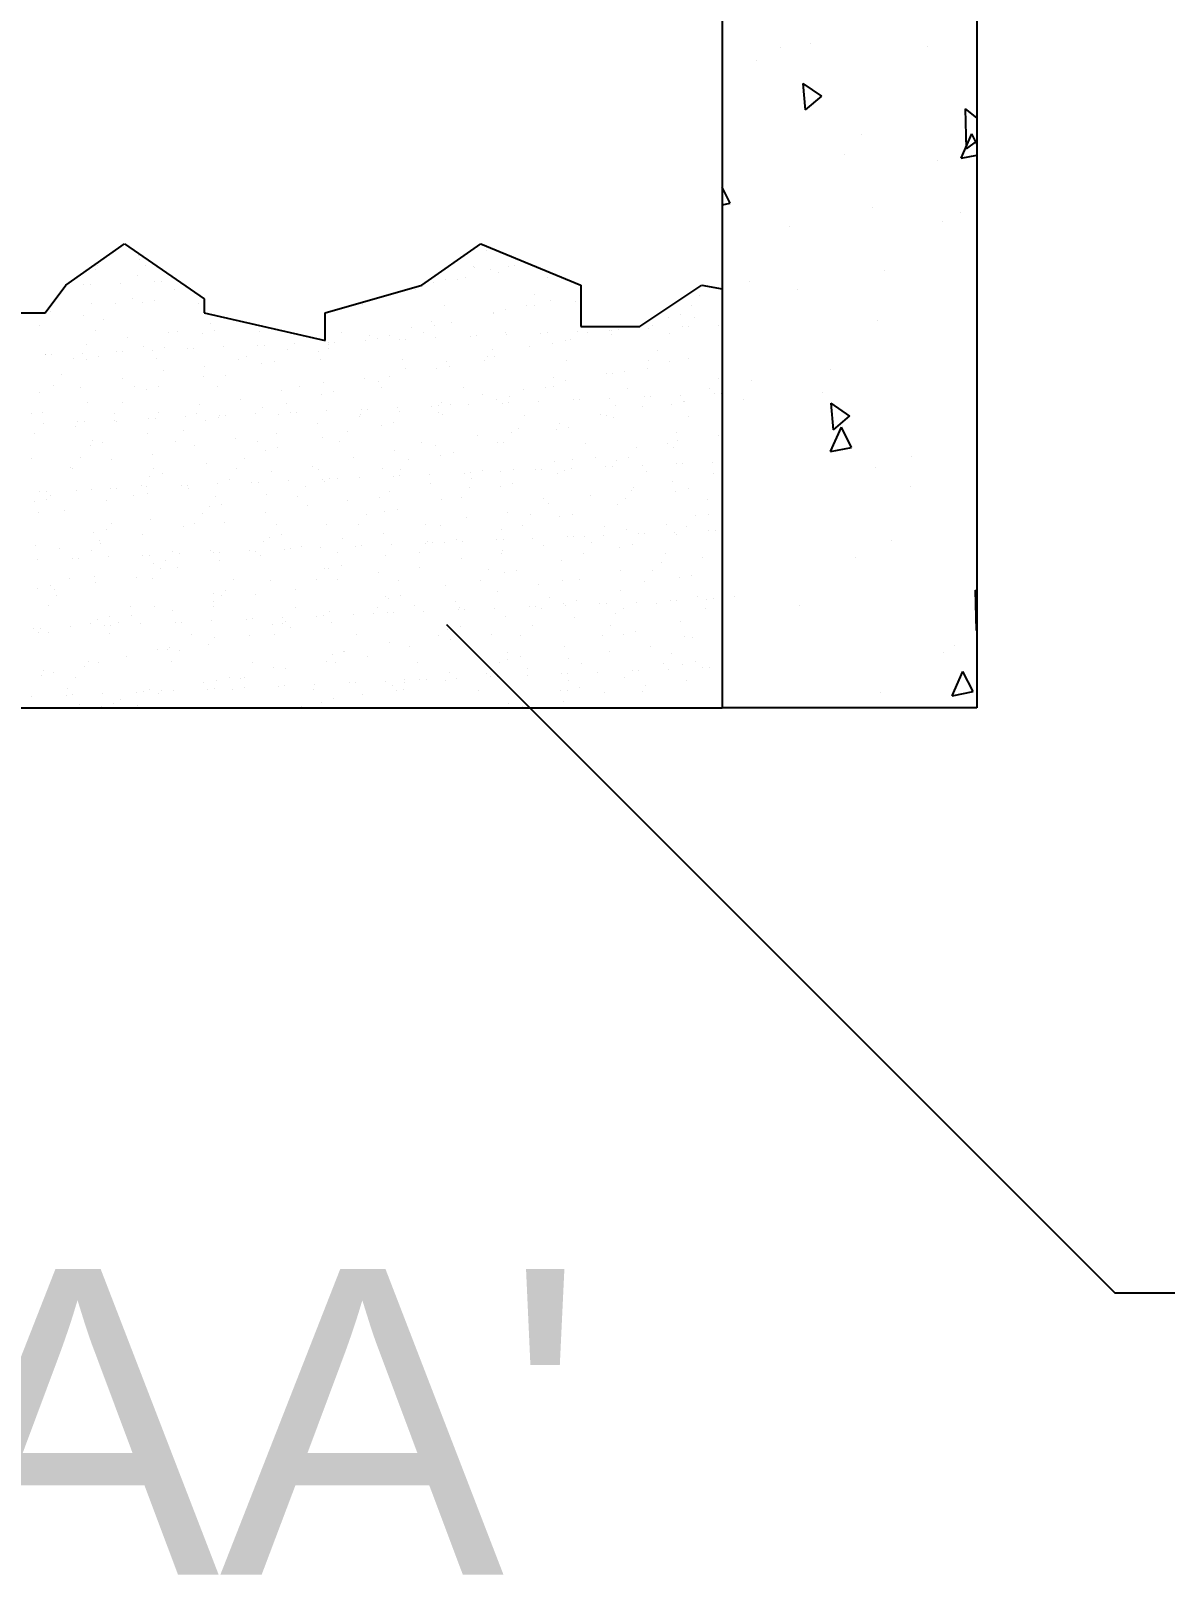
# Model space of a CAD drawing. Header units: inches. Extents: x -3 to 923, y -103 to 154.
# Drawn here: x 617.6349 to 617.7462, y 57.1439 to 57.2958 of the extents above; entities that cross this region are included whole.
import ezdxf

# ---------------------------------------------------------------- set-up
doc = ezdxf.new("R2010")
doc.units = ezdxf.units.IN
doc.header["$LTSCALE"] = 10
doc.header["$MEASUREMENT"] = 0
doc.layers.add('DETALHES', color=6, linetype='Continuous')
doc.layers.add('DI-Textos_do_diagrama', color=7, linetype='Continuous')
doc.styles.add('Arial', font='arial.ttf')

# ---------------------------------------------------------------- blocks, each defined once
blk = doc.blocks.new('*X9')
at = {"color": 0}
for p, q in [((115.15, 20.401), (115.15, 20.401)), ((111.309, 20.21), (111.309, 20.21)), ((111.327, 20.251), (111.327, 20.251)), ((111.734, 20.343), (111.734, 20.343)), ((111.748, 20.308), (111.748, 20.308)), ((111.802, 20.254), (111.802, 20.254)), ((115.025, 20.238), (115.025, 20.238)), ((115.028, 20.227), (115.028, 20.227)), ((115.189, 20.211), (115.189, 20.211)), ((115.365, 20.242), (115.365, 20.242)), ((115.427, 20.245), (115.427, 20.245)), ((111.199, 20.06), (111.199, 20.06)), ((111.261, 20.063), (111.261, 20.063)), ((111.556, 20.076), (111.556, 20.076)), ((111.722, 20.15), (111.722, 20.15)), ((111.893, 20.091), (111.893, 20.091)), ((111.955, 20.093), (111.955, 20.093)), ((114.627, 20.087), (114.627, 20.087)), ((114.75, 20.114), (114.75, 20.114)), ((114.864, 20.109), (114.864, 20.109)), ((114.945, 20.134), (114.945, 20.134)), ((115.269, 20.182), (115.269, 20.182)), ((115.749, 20.128), (115.749, 20.128)), ((111.679, 19.921), (111.679, 19.921)), ((111.894, 19.911), (111.894, 19.911)), ((112.086, 20.013), (112.086, 20.013)), ((114.457, 20.017), (114.457, 20.017)), ((115.624, 19.965), (115.624, 19.965)), ((115.774, 19.911), (115.774, 19.911)), ((117.236, 19.957), (117.236, 19.957)), ((110.873, 19.801), (110.873, 19.801)), ((111.199, 19.756), (111.199, 19.756)), ((111.277, 19.874), (111.277, 19.874)), ((111.513, 19.879), (111.513, 19.879)), ((111.772, 19.884), (111.772, 19.884)), ((112.321, 19.877), (112.321, 19.877)), ((113.933, 19.869), (113.933, 19.869)), ((114.737, 19.862), (114.737, 19.862)), ((115.213, 19.787), (115.213, 19.787)), ((115.216, 19.779), (115.216, 19.779)), ((115.335, 19.814), (115.335, 19.814)), ((115.544, 19.861), (115.544, 19.861)), ((115.621, 19.853), (115.621, 19.853)), ((116.022, 19.9), (116.022, 19.9)), ((117.055, 19.766), (117.055, 19.766)), ((117.156, 19.853), (117.156, 19.853)), ((110.759, 19.659), (110.759, 19.659)), ((111.309, 19.612), (111.309, 19.612)), ((111.389, 19.716), (111.389, 19.716)), ((112.113, 19.605), (112.113, 19.605)), ((112.438, 19.684), (112.438, 19.684)), ((112.48, 19.611), (112.48, 19.611)), ((112.92, 19.604), (112.92, 19.604)), ((113.724, 19.597), (113.724, 19.597)), ((114.408, 19.64), (114.408, 19.64)), ((114.612, 19.7), (114.612, 19.7)), ((114.639, 19.66), (114.639, 19.66)), ((114.809, 19.687), (114.809, 19.687)), ((116.04, 19.602), (116.04, 19.602)), ((116.36, 19.612), (116.36, 19.612)), ((116.377, 19.616), (116.377, 19.616)), ((116.44, 19.619), (116.44, 19.619)), ((116.734, 19.632), (116.734, 19.632)), ((116.781, 19.662), (116.781, 19.662)), ((116.933, 19.739), (116.933, 19.739)), ((117.071, 19.647), (117.071, 19.647)), ((117.134, 19.649), (117.134, 19.649)), ((117.186, 19.735), (117.186, 19.735)), ((117.429, 19.662), (117.429, 19.662)), ((111.224, 19.471), (111.224, 19.471)), ((111.629, 19.545), (111.629, 19.545)), ((111.784, 19.456), (111.784, 19.456)), ((112.03, 19.592), (112.03, 19.592)), ((112.358, 19.584), (112.358, 19.584)), ((112.568, 19.45), (112.568, 19.45)), ((112.905, 19.465), (112.905, 19.465)), ((112.968, 19.467), (112.968, 19.467)), ((113.263, 19.48), (113.263, 19.48)), ((113.596, 19.475), (113.596, 19.475)), ((113.6, 19.495), (113.6, 19.495)), ((113.662, 19.498), (113.662, 19.498)), ((113.957, 19.511), (113.957, 19.511)), ((114.003, 19.567), (114.003, 19.567)), ((114.078, 19.535), (114.078, 19.535)), ((114.2, 19.562), (114.2, 19.562)), ((114.294, 19.525), (114.294, 19.525)), ((114.357, 19.528), (114.357, 19.528)), ((114.532, 19.596), (114.532, 19.596)), ((114.651, 19.541), (114.651, 19.541)), ((114.988, 19.556), (114.988, 19.556)), ((115.051, 19.558), (115.051, 19.558)), ((115.336, 19.589), (115.336, 19.589)), ((115.346, 19.571), (115.346, 19.571)), ((115.568, 19.45), (115.568, 19.45)), ((115.683, 19.586), (115.683, 19.586)), ((115.745, 19.589), (115.745, 19.589)), ((115.798, 19.487), (115.798, 19.487)), ((115.92, 19.514), (115.92, 19.514)), ((115.973, 19.523), (115.973, 19.523)), ((116.144, 19.588), (116.144, 19.588)), ((116.374, 19.57), (116.374, 19.57)), ((116.948, 19.581), (116.948, 19.581)), ((110.817, 19.38), (110.817, 19.38)), ((110.822, 19.374), (110.822, 19.374)), ((110.885, 19.376), (110.885, 19.376)), ((111.1, 19.34), (111.1, 19.34)), ((111.18, 19.389), (111.18, 19.389)), ((111.223, 19.332), (111.223, 19.332)), ((111.345, 19.359), (111.345, 19.359)), ((111.517, 19.404), (111.517, 19.404)), ((111.579, 19.407), (111.579, 19.407)), ((111.874, 19.42), (111.874, 19.42)), ((111.908, 19.339), (111.908, 19.339)), ((111.988, 19.443), (111.988, 19.443)), ((112.211, 19.434), (112.211, 19.434)), ((112.274, 19.437), (112.274, 19.437)), ((112.712, 19.332), (112.712, 19.332)), ((112.789, 19.354), (112.789, 19.354)), ((113.065, 19.311), (113.065, 19.311)), ((113.194, 19.428), (113.194, 19.428)), ((113.504, 19.408), (113.504, 19.408)), ((113.52, 19.33), (113.52, 19.33)), ((113.599, 19.435), (113.599, 19.435)), ((114.324, 19.324), (114.324, 19.324)), ((114.759, 19.311), (114.759, 19.311)), ((115.131, 19.322), (115.131, 19.322)), ((115.161, 19.358), (115.161, 19.358)), ((115.211, 19.427), (115.211, 19.427)), ((115.225, 19.36), (115.225, 19.36)), ((115.935, 19.316), (115.935, 19.316)), ((116.743, 19.314), (116.743, 19.314)), ((116.823, 19.419), (116.823, 19.419)), ((116.945, 19.312), (116.945, 19.312)), ((117.133, 19.333), (117.133, 19.333)), ((110.975, 19.177), (110.975, 19.177)), ((111.576, 19.142), (111.576, 19.142)), ((111.981, 19.215), (111.981, 19.215)), ((112.369, 19.157), (112.369, 19.157)), ((112.382, 19.262), (112.382, 19.262)), ((112.587, 19.169), (112.587, 19.169)), ((112.943, 19.284), (112.943, 19.284)), ((113.947, 19.145), (113.947, 19.145)), ((114.199, 19.161), (114.199, 19.161)), ((114.355, 19.237), (114.355, 19.237)), ((114.663, 19.235), (114.663, 19.235)), ((114.785, 19.262), (114.785, 19.262)), ((115.81, 19.153), (115.81, 19.153)), ((116.324, 19.194), (116.324, 19.194)), ((116.384, 19.187), (116.384, 19.187)), ((116.506, 19.214), (116.506, 19.214)), ((116.726, 19.241), (116.726, 19.241)), ((117.422, 19.145), (117.422, 19.145)), ((110.767, 19.003), (110.767, 19.003)), ((110.896, 19.073), (110.896, 19.073)), ((111.169, 19.05), (111.169, 19.05)), ((111.699, 19.067), (111.699, 19.067)), ((111.808, 19.032), (111.808, 19.032)), ((111.93, 19.059), (111.93, 19.059)), ((112.507, 19.065), (112.507, 19.065)), ((113.141, 19.025), (113.141, 19.025)), ((113.311, 19.059), (113.311, 19.059)), ((113.546, 19.098), (113.546, 19.098)), ((113.651, 19.011), (113.651, 19.011)), ((114.09, 19.108), (114.09, 19.108)), ((114.119, 19.057), (114.119, 19.057)), ((114.923, 19.051), (114.923, 19.051)), ((115.512, 19.028), (115.512, 19.028)), ((115.73, 19.049), (115.73, 19.049)), ((115.81, 19.06), (115.81, 19.06)), ((115.92, 19.12), (115.92, 19.12)), ((116.534, 19.043), (116.534, 19.043)), ((117.342, 19.041), (117.342, 19.041)), ((117.39, 18.99), (117.39, 18.99)), ((117.452, 18.993), (117.452, 18.993)), ((111.235, 18.905), (111.235, 18.905)), ((111.575, 18.904), (111.575, 18.904)), ((112.333, 18.886), (112.333, 18.886)), ((112.734, 18.933), (112.734, 18.933)), ((112.955, 18.857), (112.955, 18.857)), ((113.186, 18.896), (113.186, 18.896)), ((113.528, 18.984), (113.528, 18.984)), ((113.918, 18.839), (113.918, 18.839)), ((113.98, 18.841), (113.98, 18.841)), ((114.275, 18.854), (114.275, 18.854)), ((114.612, 18.869), (114.612, 18.869)), ((114.675, 18.872), (114.675, 18.872)), ((114.706, 18.908), (114.706, 18.908)), ((114.798, 18.888), (114.798, 18.888)), ((114.969, 18.885), (114.969, 18.885)), ((115.111, 18.981), (115.111, 18.981)), ((115.249, 18.936), (115.249, 18.936)), ((115.307, 18.899), (115.307, 18.899)), ((115.369, 18.902), (115.369, 18.902)), ((115.371, 18.963), (115.371, 18.963)), ((115.664, 18.915), (115.664, 18.915)), ((116.001, 18.93), (116.001, 18.93)), ((116.063, 18.932), (116.063, 18.932)), ((116.358, 18.945), (116.358, 18.945)), ((116.41, 18.88), (116.41, 18.88)), ((116.676, 18.864), (116.676, 18.864)), ((116.695, 18.96), (116.695, 18.96)), ((116.758, 18.963), (116.758, 18.963)), ((116.969, 18.887), (116.969, 18.887)), ((117.052, 18.976), (117.052, 18.976)), ((117.078, 18.911), (117.078, 18.911)), ((117.091, 18.914), (117.091, 18.914)), ((110.687, 18.802), (110.687, 18.802)), ((110.795, 18.808), (110.795, 18.808)), ((110.803, 18.703), (110.803, 18.703)), ((111.14, 18.717), (111.14, 18.717)), ((111.203, 18.72), (111.203, 18.72)), ((111.495, 18.8), (111.495, 18.8)), ((111.498, 18.733), (111.498, 18.733)), ((111.521, 18.721), (111.521, 18.721)), ((111.835, 18.748), (111.835, 18.748)), ((111.897, 18.75), (111.897, 18.75)), ((111.928, 18.812), (111.928, 18.812)), ((112.192, 18.763), (112.192, 18.763)), ((112.299, 18.794), (112.299, 18.794)), ((112.394, 18.732), (112.394, 18.732)), ((112.516, 18.759), (112.516, 18.759)), ((112.529, 18.778), (112.529, 18.778)), ((112.592, 18.781), (112.592, 18.781)), ((112.886, 18.794), (112.886, 18.794)), ((113.106, 18.792), (113.106, 18.792)), ((113.223, 18.808), (113.223, 18.808)), ((113.286, 18.811), (113.286, 18.811)), ((113.493, 18.695), (113.493, 18.695)), ((113.581, 18.824), (113.581, 18.824)), ((113.898, 18.769), (113.898, 18.769)), ((113.91, 18.785), (113.91, 18.785)), ((114.236, 18.711), (114.236, 18.711)), ((114.299, 18.816), (114.299, 18.816)), ((114.675, 18.808), (114.675, 18.808)), ((114.718, 18.784), (114.718, 18.784)), ((115.522, 18.777), (115.522, 18.777)), ((115.864, 18.699), (115.864, 18.699)), ((116.271, 18.791), (116.271, 18.791)), ((116.33, 18.776), (116.33, 18.776)), ((116.396, 18.76), (116.396, 18.76)), ((117.134, 18.769), (117.134, 18.769)), ((110.714, 18.6), (110.714, 18.6)), ((111.119, 18.673), (111.119, 18.673)), ((111.82, 18.605), (111.82, 18.605)), ((112.174, 18.631), (112.174, 18.631)), ((112.684, 18.556), (112.684, 18.556)), ((113.086, 18.604), (113.086, 18.604)), ((113.54, 18.557), (113.54, 18.557)), ((113.786, 18.623), (113.786, 18.623)), ((114.114, 18.684), (114.114, 18.684)), ((115.058, 18.578), (115.058, 18.578)), ((115.397, 18.615), (115.397, 18.615)), ((115.463, 18.652), (115.463, 18.652)), ((115.834, 18.636), (115.834, 18.636)), ((115.956, 18.663), (115.956, 18.663)), ((117.009, 18.607), (117.009, 18.607)), ((117.028, 18.535), (117.028, 18.535)), ((117.429, 18.582), (117.429, 18.582)), ((111.259, 18.481), (111.259, 18.481)), ((111.286, 18.528), (111.286, 18.528)), ((111.381, 18.508), (111.381, 18.508)), ((111.872, 18.391), (111.872, 18.391)), ((112.094, 18.527), (112.094, 18.527)), ((112.28, 18.483), (112.28, 18.483)), ((112.898, 18.52), (112.898, 18.52)), ((112.979, 18.432), (112.979, 18.432)), ((113.101, 18.459), (113.101, 18.459)), ((113.706, 18.519), (113.706, 18.519)), ((114.249, 18.439), (114.249, 18.439)), ((114.51, 18.512), (114.51, 18.512)), ((114.651, 18.486), (114.651, 18.486)), ((114.699, 18.384), (114.699, 18.384)), ((114.821, 18.411), (114.821, 18.411)), ((115.261, 18.508), (115.261, 18.508)), ((115.317, 18.511), (115.317, 18.511)), ((116.121, 18.504), (116.121, 18.504)), ((116.623, 18.461), (116.623, 18.461)), ((116.929, 18.503), (116.929, 18.503)), ((116.981, 18.46), (116.981, 18.46)), ((110.685, 18.353), (110.685, 18.353)), ((111.066, 18.271), (111.066, 18.271)), ((111.082, 18.262), (111.082, 18.262)), ((111.161, 18.366), (111.161, 18.366)), ((111.471, 18.344), (111.471, 18.344)), ((111.885, 18.255), (111.885, 18.255)), ((112.405, 18.305), (112.405, 18.305)), ((112.693, 18.254), (112.693, 18.254)), ((112.773, 18.358), (112.773, 18.358)), ((113.437, 18.274), (113.437, 18.274)), ((113.497, 18.247), (113.497, 18.247)), ((113.845, 18.366), (113.845, 18.366)), ((114.126, 18.257), (114.126, 18.257)), ((114.305, 18.245), (114.305, 18.245)), ((114.385, 18.35), (114.385, 18.35)), ((115.109, 18.239), (115.109, 18.239)), ((115.41, 18.249), (115.41, 18.249)), ((115.625, 18.243), (115.625, 18.243)), ((115.687, 18.246), (115.687, 18.246)), ((115.815, 18.322), (115.815, 18.322)), ((115.917, 18.237), (115.917, 18.237)), ((115.982, 18.259), (115.982, 18.259)), ((115.996, 18.342), (115.996, 18.342)), ((116.216, 18.369), (116.216, 18.369)), ((116.319, 18.273), (116.319, 18.273)), ((116.381, 18.276), (116.381, 18.276)), ((116.42, 18.336), (116.42, 18.336)), ((116.542, 18.363), (116.542, 18.363)), ((116.676, 18.289), (116.676, 18.289)), ((116.72, 18.231), (116.72, 18.231)), ((117.013, 18.304), (117.013, 18.304)), ((117.076, 18.306), (117.076, 18.306)), ((117.37, 18.319), (117.37, 18.319)), ((111.761, 18.092), (111.761, 18.092)), ((111.844, 18.181), (111.844, 18.181)), ((111.966, 18.208), (111.966, 18.208)), ((112.153, 18.092), (112.153, 18.092)), ((112.215, 18.094), (112.215, 18.094)), ((112.51, 18.107), (112.51, 18.107)), ((112.631, 18.153), (112.631, 18.153)), ((112.847, 18.122), (112.847, 18.122)), ((112.91, 18.125), (112.91, 18.125)), ((113.036, 18.227), (113.036, 18.227)), ((113.204, 18.137), (113.204, 18.137)), ((113.372, 18.084), (113.372, 18.084)), ((113.542, 18.152), (113.542, 18.152)), ((113.564, 18.132), (113.564, 18.132)), ((113.604, 18.155), (113.604, 18.155)), ((113.686, 18.159), (113.686, 18.159)), ((113.899, 18.168), (113.899, 18.168)), ((114.236, 18.182), (114.236, 18.182)), ((114.298, 18.185), (114.298, 18.185)), ((114.593, 18.198), (114.593, 18.198)), ((114.601, 18.11), (114.601, 18.11)), ((114.93, 18.213), (114.93, 18.213)), ((114.993, 18.216), (114.993, 18.216)), ((115.003, 18.157), (115.003, 18.157)), ((115.285, 18.084), (115.285, 18.084)), ((115.287, 18.228), (115.287, 18.228)), ((115.407, 18.111), (115.407, 18.111)), ((115.846, 18.209), (115.846, 18.209)), ((116.975, 18.132), (116.975, 18.132)), ((117.38, 18.205), (117.38, 18.205)), ((110.709, 17.929), (110.709, 17.929)), ((110.764, 18.031), (110.764, 18.031)), ((110.827, 18.034), (110.827, 18.034)), ((110.831, 17.956), (110.831, 17.956)), ((110.873, 17.99), (110.873, 17.99)), ((111.121, 18.046), (111.121, 18.046)), ((111.27, 18.054), (111.27, 18.054)), ((111.418, 17.941), (111.418, 17.941)), ((111.459, 18.061), (111.459, 18.061)), ((111.521, 18.064), (111.521, 18.064)), ((111.681, 17.988), (111.681, 17.988)), ((111.816, 18.077), (111.816, 18.077)), ((111.823, 18.014), (111.823, 18.014)), ((112.224, 18.062), (112.224, 18.062)), ((112.485, 17.982), (112.485, 17.982)), ((112.991, 18.005), (112.991, 18.005)), ((113.292, 17.98), (113.292, 17.98)), ((113.789, 17.945), (113.789, 17.945)), ((114.096, 17.974), (114.096, 17.974)), ((114.196, 18.036), (114.196, 18.036)), ((114.711, 17.957), (114.711, 17.957)), ((114.904, 17.972), (114.904, 17.972)), ((114.984, 18.076), (114.984, 18.076)), ((115.708, 17.966), (115.708, 17.966)), ((116.166, 17.993), (116.166, 17.993)), ((116.516, 17.964), (116.516, 17.964)), ((116.568, 18.04), (116.568, 18.04)), ((116.596, 18.068), (116.596, 18.068)), ((117.005, 18.036), (117.005, 18.036)), ((117.127, 18.063), (117.127, 18.063)), ((117.32, 17.958), (117.32, 17.958)), ((110.748, 17.827), (110.748, 17.827)), ((111.011, 17.849), (111.011, 17.849)), ((112.36, 17.819), (112.36, 17.819)), ((112.429, 17.881), (112.429, 17.881)), ((112.552, 17.908), (112.552, 17.908)), ((112.983, 17.824), (112.983, 17.824)), ((113.388, 17.897), (113.388, 17.897)), ((113.972, 17.811), (113.972, 17.811)), ((114.15, 17.833), (114.15, 17.833)), ((114.272, 17.86), (114.272, 17.86)), ((114.953, 17.78), (114.953, 17.78)), ((115.354, 17.828), (115.354, 17.828)), ((115.583, 17.803), (115.583, 17.803)), ((115.762, 17.919), (115.762, 17.919)), ((115.87, 17.784), (115.87, 17.784)), ((115.992, 17.811), (115.992, 17.811)), ((116.432, 17.909), (116.432, 17.909)), ((117.195, 17.795), (117.195, 17.795)), ((117.327, 17.802), (117.327, 17.802)), ((111.295, 17.629), (111.295, 17.629)), ((111.417, 17.656), (111.417, 17.656)), ((111.472, 17.717), (111.472, 17.717)), ((111.856, 17.754), (111.856, 17.754)), ((112.175, 17.685), (112.175, 17.685)), ((112.28, 17.715), (112.28, 17.715)), ((112.576, 17.732), (112.576, 17.732)), ((113.084, 17.709), (113.084, 17.709)), ((113.576, 17.705), (113.576, 17.705)), ((113.892, 17.707), (113.892, 17.707)), ((114.548, 17.707), (114.548, 17.707)), ((114.696, 17.7), (114.696, 17.7)), ((115.297, 17.657), (115.297, 17.657)), ((115.503, 17.699), (115.503, 17.699)), ((116.307, 17.692), (116.307, 17.692)), ((116.518, 17.663), (116.518, 17.663)), ((116.919, 17.71), (116.919, 17.71)), ((116.994, 17.633), (116.994, 17.633)), ((117.115, 17.691), (117.115, 17.691)), ((117.331, 17.647), (117.331, 17.647)), ((117.394, 17.65), (117.394, 17.65)), ((110.721, 17.502), (110.721, 17.502)), ((110.961, 17.472), (110.961, 17.472)), ((111.347, 17.554), (111.347, 17.554)), ((111.362, 17.52), (111.362, 17.52)), ((111.77, 17.612), (111.77, 17.612)), ((112.959, 17.546), (112.959, 17.546)), ((113.015, 17.581), (113.015, 17.581)), ((113.137, 17.608), (113.137, 17.608)), ((113.335, 17.495), (113.335, 17.495)), ((113.522, 17.481), (113.522, 17.481)), ((113.74, 17.568), (113.74, 17.568)), ((113.86, 17.496), (113.86, 17.496)), ((113.922, 17.499), (113.922, 17.499)), ((114.141, 17.615), (114.141, 17.615)), ((114.217, 17.511), (114.217, 17.511)), ((114.554, 17.526), (114.554, 17.526)), ((114.571, 17.538), (114.571, 17.538)), ((114.616, 17.529), (114.616, 17.529)), ((114.735, 17.533), (114.735, 17.533)), ((114.857, 17.56), (114.857, 17.56)), ((114.911, 17.542), (114.911, 17.542)), ((115.248, 17.557), (115.248, 17.557)), ((115.311, 17.559), (115.311, 17.559)), ((115.605, 17.572), (115.605, 17.572)), ((115.706, 17.498), (115.706, 17.498)), ((115.943, 17.587), (115.943, 17.587)), ((116.005, 17.59), (116.005, 17.59)), ((116.113, 17.59), (116.113, 17.59)), ((116.182, 17.53), (116.182, 17.53)), ((116.3, 17.602), (116.3, 17.602)), ((116.456, 17.484), (116.456, 17.484)), ((116.578, 17.511), (116.578, 17.511)), ((116.637, 17.617), (116.637, 17.617)), ((116.699, 17.62), (116.699, 17.62)), ((117.017, 17.609), (117.017, 17.609)), ((110.745, 17.36), (110.745, 17.36)), ((111.082, 17.375), (111.082, 17.375)), ((111.145, 17.377), (111.145, 17.377)), ((111.268, 17.45), (111.268, 17.45)), ((111.439, 17.39), (111.439, 17.39)), ((111.777, 17.405), (111.777, 17.405)), ((111.839, 17.408), (111.839, 17.408)), ((111.88, 17.329), (111.88, 17.329)), ((112.002, 17.356), (112.002, 17.356)), ((112.072, 17.443), (112.072, 17.443)), ((112.134, 17.421), (112.134, 17.421)), ((112.441, 17.454), (112.441, 17.454)), ((112.471, 17.435), (112.471, 17.435)), ((112.526, 17.355), (112.526, 17.355)), ((112.533, 17.438), (112.533, 17.438)), ((112.828, 17.451), (112.828, 17.451)), ((112.879, 17.442), (112.879, 17.442)), ((112.928, 17.403), (112.928, 17.403)), ((113.165, 17.466), (113.165, 17.466)), ((113.228, 17.468), (113.228, 17.468)), ((113.683, 17.435), (113.683, 17.435)), ((114.162, 17.405), (114.162, 17.405)), ((114.491, 17.434), (114.491, 17.434)), ((114.9, 17.377), (114.9, 17.377)), ((115.295, 17.427), (115.295, 17.427)), ((115.305, 17.451), (115.305, 17.451)), ((115.882, 17.357), (115.882, 17.357)), ((116.103, 17.426), (116.103, 17.426)), ((116.87, 17.334), (116.87, 17.334)), ((116.906, 17.419), (116.906, 17.419)), ((117.271, 17.381), (117.271, 17.381)), ((111.059, 17.178), (111.059, 17.178)), ((111.306, 17.202), (111.306, 17.202)), ((111.714, 17.19), (111.714, 17.19)), ((111.867, 17.177), (111.867, 17.177)), ((111.947, 17.281), (111.947, 17.281)), ((112.121, 17.282), (112.121, 17.282)), ((112.671, 17.17), (112.671, 17.17)), ((113.478, 17.168), (113.478, 17.168)), ((113.558, 17.273), (113.558, 17.273)), ((113.6, 17.281), (113.6, 17.281)), ((113.722, 17.308), (113.722, 17.308)), ((114.091, 17.238), (114.091, 17.238)), ((114.493, 17.286), (114.493, 17.286)), ((115.17, 17.265), (115.17, 17.265)), ((115.321, 17.233), (115.321, 17.233)), ((115.443, 17.26), (115.443, 17.26)), ((116.058, 17.169), (116.058, 17.169)), ((116.465, 17.26), (116.465, 17.26)), ((116.782, 17.257), (116.782, 17.257)), ((117.041, 17.184), (117.041, 17.184)), ((117.163, 17.212), (117.163, 17.212)), ((110.745, 17.078), (110.745, 17.078)), ((110.867, 17.105), (110.867, 17.105)), ((110.908, 17.07), (110.908, 17.07)), ((110.934, 17.015), (110.934, 17.015)), ((111.313, 17.143), (111.313, 17.143)), ((112.465, 17.029), (112.465, 17.029)), ((112.587, 17.056), (112.587, 17.056)), ((112.878, 17.026), (112.878, 17.026)), ((113.027, 17.154), (113.027, 17.154)), ((113.279, 17.073), (113.279, 17.073)), ((113.687, 17.165), (113.687, 17.165)), ((114.282, 17.162), (114.282, 17.162)), ((114.747, 17.106), (114.747, 17.106)), ((115.09, 17.16), (115.09, 17.16)), ((115.252, 17.048), (115.252, 17.048)), ((115.656, 17.121), (115.656, 17.121)), ((115.894, 17.154), (115.894, 17.154)), ((116.468, 17.057), (116.468, 17.057)), ((116.702, 17.152), (116.702, 17.152)), ((110.854, 16.911), (110.854, 16.911)), ((111.658, 16.905), (111.658, 16.905)), ((111.892, 16.902), (111.892, 16.902)), ((112.466, 16.903), (112.466, 16.903)), ((112.473, 16.953), (112.473, 16.953)), ((112.546, 17.007), (112.546, 17.007)), ((113.27, 16.897), (113.27, 16.897)), ((114.078, 16.895), (114.078, 16.895)), ((114.158, 16.999), (114.158, 16.999)), ((114.186, 16.981), (114.186, 16.981)), ((114.308, 17.008), (114.308, 17.008)), ((114.443, 16.909), (114.443, 16.909)), ((114.844, 16.956), (114.844, 16.956)), ((114.872, 16.87), (114.872, 16.87)), ((114.882, 16.889), (114.882, 16.889)), ((114.935, 16.873), (114.935, 16.873)), ((115.229, 16.886), (115.229, 16.886)), ((115.566, 16.9), (115.566, 16.9)), ((115.629, 16.903), (115.629, 16.903)), ((115.689, 16.887), (115.689, 16.887)), ((115.769, 16.991), (115.769, 16.991)), ((115.906, 16.933), (115.906, 16.933)), ((115.924, 16.916), (115.924, 16.916)), ((116.028, 16.96), (116.028, 16.96)), ((116.261, 16.931), (116.261, 16.931)), ((116.323, 16.933), (116.323, 16.933)), ((116.493, 16.881), (116.493, 16.881)), ((116.618, 16.946), (116.618, 16.946)), ((116.817, 16.931), (116.817, 16.931)), ((116.955, 16.961), (116.955, 16.961)), ((117.018, 16.964), (117.018, 16.964)), ((117.222, 17.004), (117.222, 17.004)), ((117.301, 16.879), (117.301, 16.879)), ((117.312, 16.977), (117.312, 16.977)), ((117.381, 16.983), (117.381, 16.983)), ((111.26, 16.74), (111.26, 16.74)), ((111.33, 16.778), (111.33, 16.778)), ((111.4, 16.718), (111.4, 16.718)), ((111.452, 16.805), (111.452, 16.805)), ((111.463, 16.721), (111.463, 16.721)), ((111.534, 16.742), (111.534, 16.742)), ((111.665, 16.813), (111.665, 16.813)), ((111.758, 16.734), (111.758, 16.734)), ((112.066, 16.861), (112.066, 16.861)), ((112.095, 16.749), (112.095, 16.749)), ((112.157, 16.751), (112.157, 16.751)), ((112.452, 16.764), (112.452, 16.764)), ((112.789, 16.779), (112.789, 16.779)), ((112.851, 16.782), (112.851, 16.782)), ((113.051, 16.73), (113.051, 16.73)), ((113.145, 16.734), (113.145, 16.734)), ((113.146, 16.795), (113.146, 16.795)), ((113.173, 16.757), (113.173, 16.757)), ((113.483, 16.809), (113.483, 16.809)), ((113.546, 16.812), (113.546, 16.812)), ((113.612, 16.854), (113.612, 16.854)), ((113.631, 16.744), (113.631, 16.744)), ((113.841, 16.825), (113.841, 16.825)), ((114.038, 16.836), (114.038, 16.836)), ((114.178, 16.84), (114.178, 16.84)), ((114.24, 16.842), (114.24, 16.842)), ((114.535, 16.855), (114.535, 16.855)), ((114.757, 16.726), (114.757, 16.726)), ((115.333, 16.806), (115.333, 16.806)), ((115.603, 16.719), (115.603, 16.719)), ((116.008, 16.792), (116.008, 16.792)), ((116.368, 16.718), (116.368, 16.718)), ((116.41, 16.839), (116.41, 16.839)), ((117.053, 16.757), (117.053, 16.757)), ((110.706, 16.688), (110.706, 16.688)), ((110.757, 16.651), (110.757, 16.651)), ((110.768, 16.691), (110.768, 16.691)), ((110.853, 16.648), (110.853, 16.648)), ((111.063, 16.704), (111.063, 16.704)), ((111.454, 16.638), (111.454, 16.638)), ((112.258, 16.632), (112.258, 16.632)), ((112.477, 16.602), (112.477, 16.602)), ((112.825, 16.623), (112.825, 16.623)), ((113.065, 16.63), (113.065, 16.63)), ((113.23, 16.696), (113.23, 16.696)), ((113.869, 16.624), (113.869, 16.624)), ((114.677, 16.622), (114.677, 16.622)), ((114.771, 16.681), (114.771, 16.681)), ((114.795, 16.579), (114.795, 16.579)), ((114.893, 16.708), (114.893, 16.708)), ((115.196, 16.627), (115.196, 16.627)), ((115.481, 16.615), (115.481, 16.615)), ((116.289, 16.614), (116.289, 16.614)), ((116.492, 16.633), (116.492, 16.633)), ((116.614, 16.66), (116.614, 16.66)), ((117.093, 16.607), (117.093, 16.607)), ((117.169, 16.601), (117.169, 16.601)), ((111.612, 16.411), (111.612, 16.411)), ((111.916, 16.478), (111.916, 16.478)), ((112.016, 16.484), (112.016, 16.484)), ((112.038, 16.505), (112.038, 16.505)), ((112.133, 16.469), (112.133, 16.469)), ((112.418, 16.531), (112.418, 16.531)), ((113.636, 16.43), (113.636, 16.43)), ((113.744, 16.461), (113.744, 16.461)), ((113.758, 16.457), (113.758, 16.457)), ((113.983, 16.414), (113.983, 16.414)), ((114.198, 16.554), (114.198, 16.554)), ((114.39, 16.506), (114.39, 16.506)), ((115.356, 16.453), (115.356, 16.453)), ((115.479, 16.408), (115.479, 16.408)), ((115.918, 16.506), (115.918, 16.506)), ((116.36, 16.462), (116.36, 16.462)), ((116.761, 16.51), (116.761, 16.51)), ((116.968, 16.445), (116.968, 16.445)), ((110.803, 16.272), (110.803, 16.272)), ((111.204, 16.319), (111.204, 16.319)), ((111.245, 16.366), (111.245, 16.366)), ((111.342, 16.351), (111.342, 16.351)), ((112.053, 16.365), (112.053, 16.365)), ((112.857, 16.358), (112.857, 16.358)), ((113.063, 16.302), (113.063, 16.302)), ((113.177, 16.294), (113.177, 16.294)), ((113.582, 16.367), (113.582, 16.367)), ((113.665, 16.357), (113.665, 16.357)), ((114.468, 16.35), (114.468, 16.35)), ((115.276, 16.349), (115.276, 16.349)), ((115.357, 16.381), (115.357, 16.381)), ((115.548, 16.297), (115.548, 16.297)), ((115.955, 16.389), (115.955, 16.389)), ((116.08, 16.342), (116.08, 16.342)), ((116.242, 16.26), (116.242, 16.26)), ((116.579, 16.274), (116.579, 16.274)), ((116.641, 16.277), (116.641, 16.277)), ((116.888, 16.341), (116.888, 16.341)), ((116.936, 16.29), (116.936, 16.29)), ((117.077, 16.333), (117.077, 16.333)), ((117.199, 16.36), (117.199, 16.36)), ((117.273, 16.305), (117.273, 16.305)), ((117.336, 16.307), (117.336, 16.307)), ((110.781, 16.226), (110.781, 16.226)), ((110.903, 16.253), (110.903, 16.253)), ((111.12, 16.204), (111.12, 16.204)), ((112.368, 16.154), (112.368, 16.154)), ((112.501, 16.178), (112.501, 16.178)), ((112.623, 16.205), (112.623, 16.205)), ((112.732, 16.196), (112.732, 16.196)), ((112.77, 16.202), (112.77, 16.202)), ((112.77, 16.108), (112.77, 16.108)), ((113.107, 16.123), (113.107, 16.123)), ((113.17, 16.125), (113.17, 16.125)), ((113.464, 16.138), (113.464, 16.138)), ((113.801, 16.153), (113.801, 16.153)), ((113.864, 16.156), (113.864, 16.156)), ((114.159, 16.169), (114.159, 16.169)), ((114.222, 16.13), (114.222, 16.13)), ((114.344, 16.188), (114.344, 16.188)), ((114.344, 16.157), (114.344, 16.157)), ((114.496, 16.183), (114.496, 16.183)), ((114.558, 16.186), (114.558, 16.186)), ((114.742, 16.177), (114.742, 16.177)), ((114.783, 16.254), (114.783, 16.254)), ((114.853, 16.199), (114.853, 16.199)), ((115.147, 16.25), (115.147, 16.25)), ((115.19, 16.214), (115.19, 16.214)), ((115.253, 16.216), (115.253, 16.216)), ((115.547, 16.229), (115.547, 16.229)), ((115.884, 16.244), (115.884, 16.244)), ((115.947, 16.247), (115.947, 16.247)), ((115.955, 16.18), (115.955, 16.18)), ((116.064, 16.108), (116.064, 16.108)), ((116.503, 16.206), (116.503, 16.206)), ((116.712, 16.133), (116.712, 16.133)), ((117.113, 16.18), (117.113, 16.18)), ((110.687, 16.017), (110.687, 16.017)), ((111.024, 16.032), (111.024, 16.032)), ((111.04, 16.1), (111.04, 16.1)), ((111.087, 16.035), (111.087, 16.035)), ((111.381, 16.047), (111.381, 16.047)), ((111.488, 15.953), (111.488, 15.953)), ((111.556, 15.989), (111.556, 15.989)), ((111.718, 16.062), (111.718, 16.062)), ((111.781, 16.065), (111.781, 16.065)), ((111.844, 16.093), (111.844, 16.093)), ((111.928, 16.051), (111.928, 16.051)), ((111.963, 16.081), (111.963, 16.081)), ((112.076, 16.078), (112.076, 16.078)), ((112.413, 16.092), (112.413, 16.092)), ((112.475, 16.095), (112.475, 16.095)), ((112.652, 16.092), (112.652, 16.092)), ((113.456, 16.085), (113.456, 16.085)), ((113.528, 15.964), (113.528, 15.964)), ((113.648, 16.003), (113.648, 16.003)), ((113.933, 16.037), (113.933, 16.037)), ((114.264, 16.083), (114.264, 16.083)), ((114.335, 16.085), (114.335, 16.085)), ((115.068, 16.077), (115.068, 16.077)), ((115.369, 15.954), (115.369, 15.954)), ((115.875, 16.075), (115.875, 16.075)), ((115.9, 15.968), (115.9, 15.968)), ((115.942, 16.081), (115.942, 16.081)), ((116.307, 16.06), (116.307, 16.06)), ((116.679, 16.069), (116.679, 16.069)), ((111.155, 15.942), (111.155, 15.942)), ((111.366, 15.926), (111.366, 15.926)), ((111.72, 15.93), (111.72, 15.93)), ((113.331, 15.922), (113.331, 15.922)), ((114.943, 15.914), (114.943, 15.914)), ((115.498, 15.92), (115.498, 15.92))]:
    blk.add_line(p, q, dxfattribs=at)
blk = doc.blocks.new('*X8')
at = {"color": 0}
for p, q in [((118.035, 22.387), (118.035, 22.387)), ((118.325, 22.429), (118.325, 22.429)), ((119.472, 22.396), (119.472, 22.396)), ((117.795, 22.262), (117.795, 22.262)), ((118.279, 21.776), (118.257, 22.037)), ((118.44, 21.91), (118.257, 22.037)), ((118.279, 21.776), (118.44, 21.911)), ((119.858, 21.393), (119.85, 21.787)), ((119.961, 21.699), (119.85, 21.787)), ((118.829, 21.533), (118.829, 21.533)), ((119.806, 21.302), (119.913, 21.542)), ((119.858, 21.393), (119.961, 21.469)), ((119.961, 21.445), (119.913, 21.542)), ((118.658, 21.335), (118.658, 21.335)), ((119.575, 21.279), (119.575, 21.279)), ((119.806, 21.302), (119.961, 21.332)), ((117.539, 20.861), (117.461, 21.017)), ((117.461, 20.846), (117.539, 20.861)), ((118.941, 20.817), (118.941, 20.817)), ((119.623, 20.679), (119.623, 20.679)), ((119.797, 20.769), (119.797, 20.769)), ((118.12, 20.634), (118.12, 20.634)), ((117.732, 20.088), (117.732, 20.088)), ((119.052, 20.203), (119.052, 20.203)), ((118.198, 20.014), (118.198, 20.014)), ((118.983, 19.708), (118.983, 19.708)), ((118.526, 19.234), (118.526, 19.234)), ((117.746, 19.126), (117.746, 19.126)), ((118.445, 19.007), (118.445, 19.007)), ((117.675, 18.938), (117.675, 18.938)), ((118.554, 18.638), (118.531, 18.899)), ((118.715, 18.772), (118.531, 18.899)), ((118.554, 18.638), (118.715, 18.773)), ((118.525, 18.424), (118.632, 18.664)), ((118.731, 18.464), (118.632, 18.664)), ((118.525, 18.424), (118.731, 18.465)), ((118.963, 18.263), (118.963, 18.263)), ((119.32, 18.38), (119.32, 18.38)), ((119.308, 18.081), (119.308, 18.081)), ((119.12, 17.547), (119.12, 17.547)), ((118.77, 17.38), (118.77, 17.38)), ((119.956, 16.669), (119.948, 17.063)), ((119.961, 17.052), (119.948, 17.063)), ((117.586, 16.998), (117.586, 16.998)), ((118.22, 16.909), (118.22, 16.909)), ((119.956, 16.669), (119.961, 16.673)), ((119.633, 16.454), (119.633, 16.454)), ((119.746, 16.517), (119.746, 16.517)), ((119.718, 16.028), (119.824, 16.267)), ((119.924, 16.068), (119.824, 16.267)), ((119.014, 16.055), (119.014, 16.055)), ((119.718, 16.028), (119.924, 16.068))]:
    blk.add_line(p, q, dxfattribs=at)

msp = doc.modelspace()

# ---------------------------------------------------------------- linework, layer by layer
at = {"layer": 'DETALHES', "color": 4}
for p, q in [((617.70271, 57.36692), (617.70271, 57.22942)), ((617.72771, 57.36692), (617.72771, 57.22942)), ((617.63831, 57.27088), (617.64408, 57.27495)), ((617.64408, 57.27495), (617.65188, 57.26953)), ((617.67325, 57.27088), (617.67902, 57.27495)), ((617.67902, 57.27495), (617.68886, 57.27088)), ((617.63627, 57.26817), (617.63831, 57.27088)), ((617.66375, 57.26817), (617.67325, 57.27088)), ((617.68886, 57.27088), (617.68886, 57.26682)), ((617.69462, 57.26682), (617.70073, 57.27088)), ((617.70073, 57.27088), (617.70271, 57.27054)), ((617.62644, 57.26817), (617.63627, 57.26817)), ((617.65188, 57.26953), (617.65188, 57.26817)), ((617.65188, 57.26817), (617.66375, 57.26546)), ((617.66375, 57.26546), (617.66375, 57.26817)), ((617.68886, 57.26682), (617.69462, 57.26682)), ((617.67566, 57.23758), (617.74126, 57.17199)), ((617.50271, 57.22942), (617.70271, 57.22942)), ((617.72771, 57.22942), (617.70271, 57.22942)), ((617.74126, 57.17199), (617.90182, 57.17199))]:
    msp.add_line(p, q, dxfattribs=at)

# ---------------------------------------------------------------- block references
at = {"layer": 'DETALHES', "color": 4, "xscale": 0.009999999999308784, "yscale": 0.00999999998935408, "zscale": 0.009999999999308784}
for name in ['*X8', '*X9']:
    msp.add_blockref(name, (616.5281, 57.07032), dxfattribs=at)

# ---------------------------------------------------------------- texts
at = {"layer": 'DI-Textos_do_diagrama', "linetype": 'Continuous', "style": 'Arial'}
msp.add_text("CORTE AA' ", height=0.03, dxfattribs=at).set_placement((617.46713, 57.14434))

doc.saveas('drawing.dxf')
